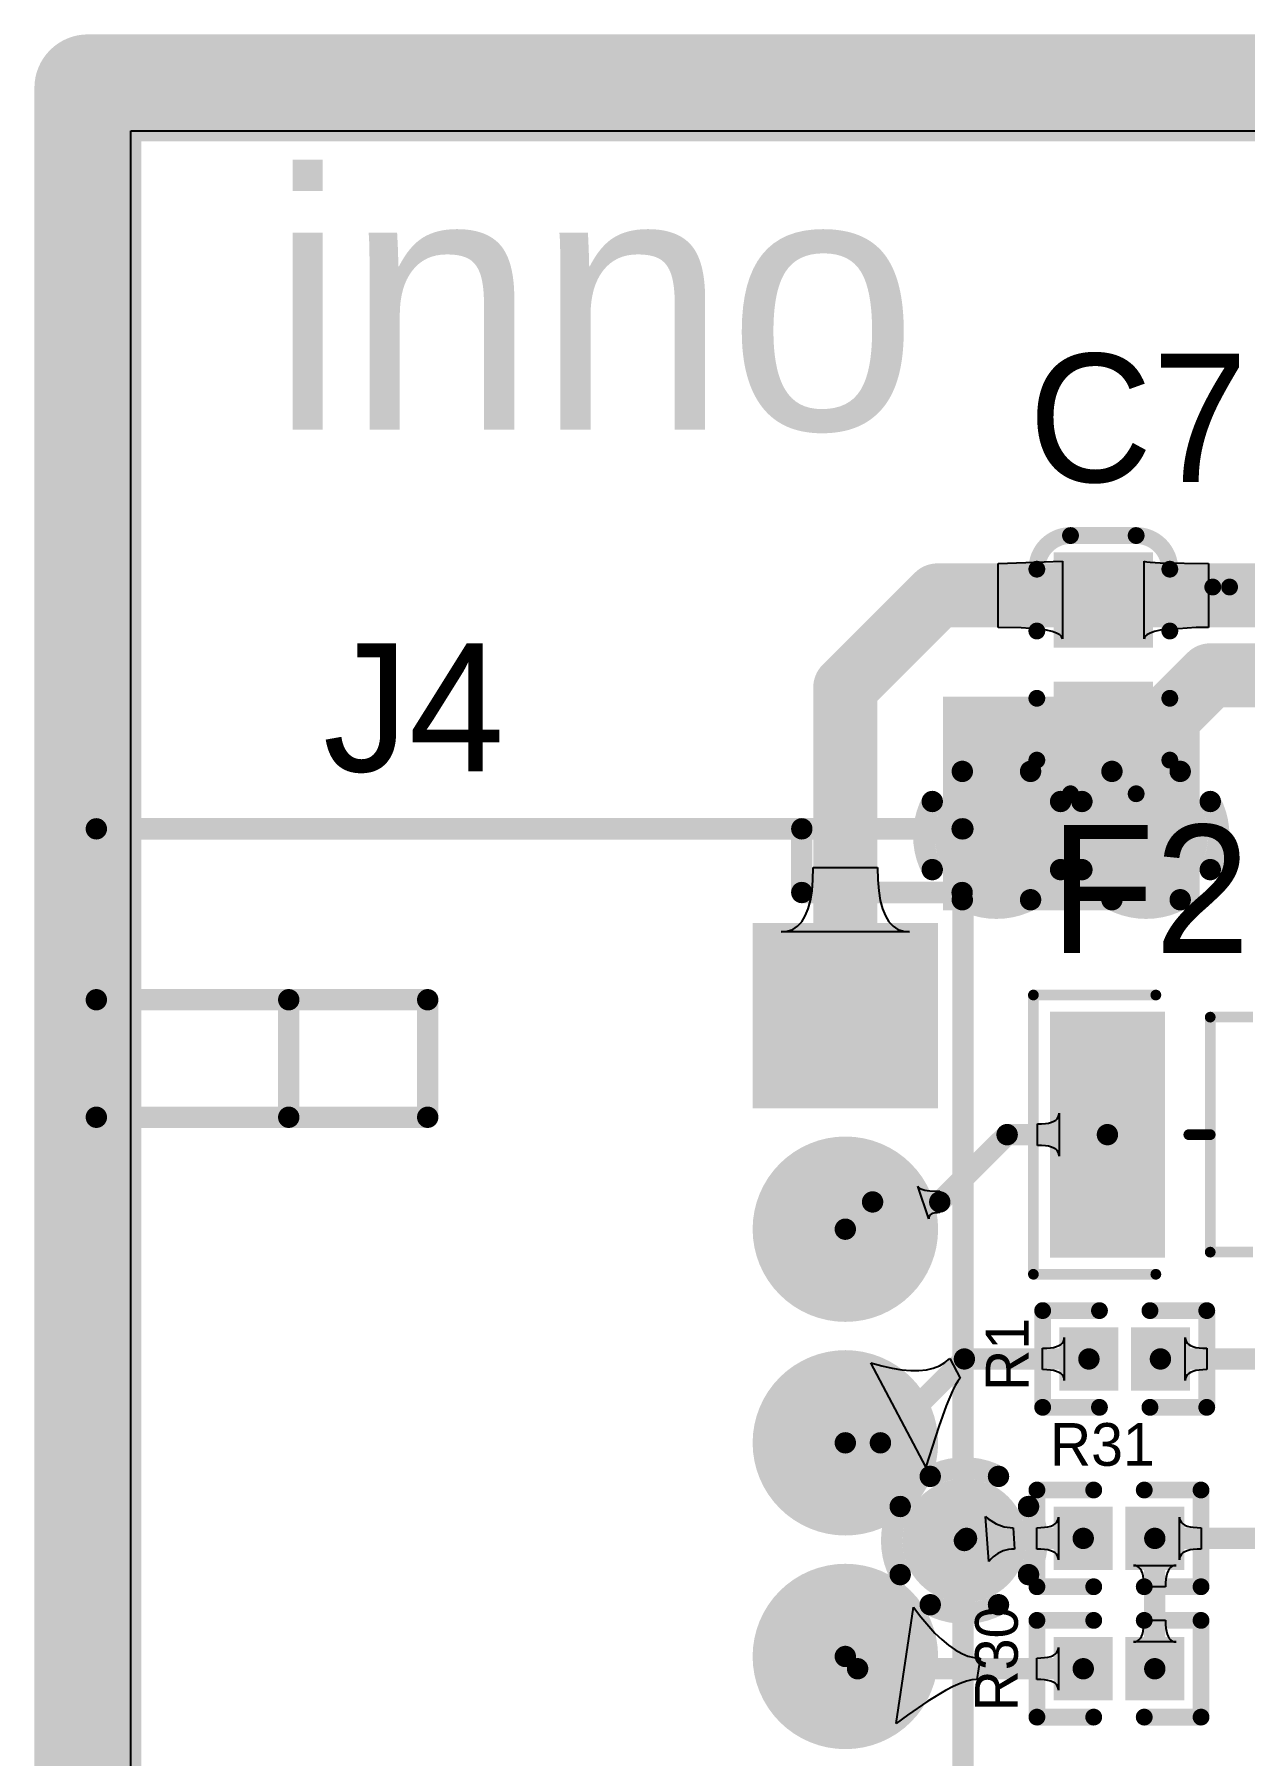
# Model space of a CAD drawing. Header units: millimetres. Extents: x -1 to 102, y -51 to 1.
# Drawn here: x -0.64 to 13.74, y -19.83 to 0.64 of the extents above; entities that cross this region are included whole.
import ezdxf

# ---------------------------------------------------------------- set-up
doc = ezdxf.new("R2010")
doc.units = ezdxf.units.MM
for name, color, linetype in [('BottomLayer', 5, 'Continuous'), ('InternalPlane1', 76, 'Continuous'), ('InternalPlane2', 16, 'Continuous'), ('Mechanical1', 6, 'Continuous'), ('MultiLayer', 9, 'Continuous'), ('TopLayer', 1, 'Continuous'), ('TopOverlay', 2, 'Continuous'), ('TopSolder', 216, 'Continuous')]:
    doc.layers.add(name, color=color, linetype=linetype)

msp = doc.modelspace()

# ---------------------------------------------------------------- linework, layer by layer
at = {"layer": 'BottomLayer'}
for points, const_width in [([(10.604, -8.89, 1), (10.986, -8.89, 1)], 0.381), ([(12.383, -8.89, 1), (12.764, -8.89, 1)], 0.381), ([(8.5, -13.57, 1), (9.5, -13.57, 1)], 1), ([(8.5, -16.11, 1), (9.5, -16.11, 1)], 1), ([(10.223, -17.272, 1), (10.604, -17.272, 1)], 0.381), ([(8.5, -18.65, 1), (9.5, -18.65, 1)], 1)]:
    msp.add_lwpolyline(points, format="xyb", close=True, dxfattribs=dict(at, const_width=const_width))
msp.add_solid([(10, -12.03), (10, -10.03), (8, -12.03), (8, -10.03)], dxfattribs=at)
at = {"layer": 'InternalPlane1'}
for p, q in [((0.51, -49.655), (0.51, -0.51)), ((0.51, -0.51), (99.49, -0.51))]:
    msp.add_line(p, q, dxfattribs=at)
at = {"layer": 'InternalPlane1', "const_width": 1.016}
for points in [[(0, 0), (100, 0)], [(0, -50.165), (0, 0)]]:
    msp.add_lwpolyline(points, dxfattribs=at)
at = {"layer": 'InternalPlane1'}
for points, const_width in [([(-0.254, 0, 1), (0.254, 0, 1)], 0.508), ([(-0.254, 0, 1), (0.254, 0, 1)], 0.508), ([(10.326, -8.127, 1), (10.453, -8.127, 1)], 0.127), ([(11.137, -8.127, 1), (11.264, -8.127, 1)], 0.127), ([(12.104, -8.127, 1), (12.231, -8.127, 1)], 0.127), ([(12.915, -8.127, 1), (13.042, -8.127, 1)], 0.127), ([(9.969, -8.485, 1), (10.096, -8.485, 1)], 0.127), ([(11.494, -8.485, 1), (11.621, -8.485, 1)], 0.127), ([(11.747, -8.485, 1), (11.874, -8.485, 1)], 0.127), ([(13.272, -8.485, 1), (13.399, -8.485, 1)], 0.127), ([(9.969, -9.295, 1), (10.096, -9.295, 1)], 0.127), ([(11.494, -9.295, 1), (11.621, -9.295, 1)], 0.127), ([(11.747, -9.295, 1), (11.874, -9.295, 1)], 0.127), ([(13.272, -9.295, 1), (13.399, -9.295, 1)], 0.127), ([(10.326, -9.653, 1), (10.453, -9.653, 1)], 0.127), ([(11.137, -9.653, 1), (11.264, -9.653, 1)], 0.127), ([(12.104, -9.653, 1), (12.231, -9.653, 1)], 0.127), ([(12.915, -9.653, 1), (13.042, -9.653, 1)], 0.127), ([(8.471, -11.03, 1), (9.529, -11.03, 1)], 1.058), ([(8.471, -13.57, 1), (9.529, -13.57, 1)], 1.058), ([(8.471, -16.11, 1), (9.529, -16.11, 1)], 1.058), ([(9.945, -16.509, 1), (10.072, -16.509, 1)], 0.127), ([(10.756, -16.509, 1), (10.883, -16.509, 1)], 0.127), ([(9.588, -16.867, 1), (9.715, -16.867, 1)], 0.127), ([(11.113, -16.867, 1), (11.24, -16.867, 1)], 0.127), ([(8.471, -18.65, 1), (9.529, -18.65, 1)], 1.058), ([(9.588, -17.677, 1), (9.715, -17.677, 1)], 0.127), ([(11.113, -17.677, 1), (11.24, -17.677, 1)], 0.127), ([(9.945, -18.035, 1), (10.072, -18.035, 1)], 0.127), ([(10.756, -18.035, 1), (10.883, -18.035, 1)], 0.127)]:
    msp.add_lwpolyline(points, format="xyb", close=True, dxfattribs=dict(at, const_width=const_width))
at = {"layer": 'InternalPlane1', "const_width": 0.254}
for points in [[(10.39, -8.127, -0.249328), (11.2, -8.127)], [(12.168, -8.127, -0.249328), (12.978, -8.127)], [(10.032, -9.295, -0.249328), (10.032, -8.485)], [(11.558, -8.485, -0.249328), (11.558, -9.295)], [(11.81, -9.295, -0.249328), (11.81, -8.485)], [(13.336, -8.485, -0.249328), (13.336, -9.295)], [(11.2, -9.653, -0.249328), (10.39, -9.653)], [(12.978, -9.653, -0.249328), (12.168, -9.653)], [(10.009, -16.509, -0.249328), (10.819, -16.509)], [(9.651, -17.677, -0.249328), (9.651, -16.867)], [(11.177, -16.867, -0.249328), (11.177, -17.677)], [(10.819, -18.035, -0.249328), (10.009, -18.035)]]:
    msp.add_lwpolyline(points, format="xyb", dxfattribs=at)
at = {"layer": 'InternalPlane2'}
for p, q in [((0.51, -49.655), (0.51, -0.51)), ((0.51, -0.51), (99.49, -0.51))]:
    msp.add_line(p, q, dxfattribs=at)
at = {"layer": 'InternalPlane2', "const_width": 1.016}
for points in [[(0, 0), (100, 0)], [(0, -50.165), (0, 0)]]:
    msp.add_lwpolyline(points, dxfattribs=at)
at = {"layer": 'InternalPlane2'}
for points, const_width in [([(-0.254, 0, 1), (0.254, 0, 1)], 0.508), ([(-0.254, 0, 1), (0.254, 0, 1)], 0.508), ([(10.427, -8.89, 1), (11.163, -8.89, 1)], 0.737), ([(12.205, -8.89, 1), (12.941, -8.89, 1)], 0.737), ([(8.471, -11.03, 1), (9.529, -11.03, 1)], 1.058), ([(8.471, -13.57, 1), (9.529, -13.57, 1)], 1.058), ([(8.471, -16.11, 1), (9.529, -16.11, 1)], 1.058), ([(10.046, -17.272, 1), (10.782, -17.272, 1)], 0.737), ([(8.471, -18.65, 1), (9.529, -18.65, 1)], 1.058)]:
    msp.add_lwpolyline(points, format="xyb", close=True, dxfattribs=dict(at, const_width=const_width))
at = {"layer": 'Mechanical1', "const_width": 1.27}
for points in [[(0, 0), (10.033, 0)], [(0, -50.165), (0, 0)], [(10.033, 0), (19.05, 0)]]:
    msp.add_lwpolyline(points, dxfattribs=at)
at = {"layer": 'Mechanical1', "const_width": 0.635}
for points in [[(-0.318, 0, 1), (0.318, 0, 1)], [(-0.318, 0, 1), (0.318, 0, 1)], [(9.716, 0, 1), (10.351, 0, 1)], [(9.716, 0, 1), (10.351, 0, 1)]]:
    msp.add_lwpolyline(points, format="xyb", close=True, dxfattribs=at)
at = {"layer": 'MultiLayer'}
for points, const_width in [([(10.604, -8.89, 1), (10.986, -8.89, 1)], 0.381), ([(12.383, -8.89, 1), (12.764, -8.89, 1)], 0.381), ([(8.5, -13.57, 1), (9.5, -13.57, 1)], 1), ([(8.5, -16.11, 1), (9.5, -16.11, 1)], 1), ([(10.223, -17.272, 1), (10.604, -17.272, 1)], 0.381), ([(8.5, -18.65, 1), (9.5, -18.65, 1)], 1)]:
    msp.add_lwpolyline(points, format="xyb", close=True, dxfattribs=dict(at, const_width=const_width))
msp.add_solid([(10, -12.03), (10, -10.03), (8, -12.03), (8, -10.03)], dxfattribs=at)
at = {"layer": 'TopLayer'}
for p, q in [((10.816, -5.654), (11.578, -5.626)), ((10.816, -6.416), (10.816, -5.654)), ((11.578, -5.626), (11.578, -6.55)), ((12.552, -6.55), (12.552, -5.626)), ((12.552, -5.626), (12.56, -5.631)), ((12.56, -5.631), (12.582, -5.636)), ((12.582, -5.636), (12.621, -5.64)), ((12.621, -5.64), (12.742, -5.647)), ((12.742, -5.647), (13.314, -5.654)), ((13.314, -5.654), (13.314, -6.416)), ((11.09, -6.421), (10.816, -6.416)), ((11.304, -6.437), (11.09, -6.421)), ((11.388, -6.449), (11.304, -6.437)), ((11.456, -6.464), (11.388, -6.449)), ((11.509, -6.482), (11.456, -6.464)), ((11.548, -6.502), (11.509, -6.482)), ((11.57, -6.525), (11.548, -6.502)), ((11.578, -6.55), (11.57, -6.525)), ((12.56, -6.525), (12.552, -6.55)), ((12.582, -6.502), (12.56, -6.525)), ((12.621, -6.482), (12.582, -6.502)), ((12.674, -6.464), (12.621, -6.482)), ((12.742, -6.449), (12.674, -6.464)), ((13.169, -6.417), (12.742, -6.449)), ((13.314, -6.416), (13.169, -6.417)), ((8.615, -9.416), (8.619, -9.271)), ((8.619, -9.271), (9.381, -9.271)), ((9.381, -9.271), (9.385, -9.416)), ((8.585, -9.661), (8.604, -9.546)), ((8.604, -9.546), (8.615, -9.416)), ((9.385, -9.416), (9.396, -9.546)), ((9.396, -9.546), (9.415, -9.661)), ((8.524, -9.845), (8.558, -9.761)), ((8.558, -9.761), (8.585, -9.661)), ((9.415, -9.661), (9.442, -9.761)), ((9.442, -9.761), (9.476, -9.845)), ((8.31, -10.028), (8.375, -10.005)), ((8.375, -10.005), (8.432, -9.967)), ((8.432, -9.967), (8.482, -9.914)), ((8.482, -9.914), (8.524, -9.845)), ((9.476, -9.845), (9.518, -9.914)), ((9.518, -9.914), (9.568, -9.967)), ((9.568, -9.967), (9.625, -10.005)), ((9.625, -10.005), (9.69, -10.028)), ((8.238, -10.036), (8.31, -10.028)), ((9.762, -10.036), (8.238, -10.036)), ((9.69, -10.028), (9.762, -10.036)), ((11.476, -12.287), (11.499, -12.273)), ((11.499, -12.273), (11.517, -12.257)), ((11.517, -12.257), (11.53, -12.238)), ((11.53, -12.238), (11.538, -12.216)), ((11.538, -12.216), (11.54, -12.192)), ((11.54, -12.192), (11.54, -12.7)), ((11.283, -12.319), (11.332, -12.318)), ((11.283, -12.573), (11.283, -12.319)), ((11.332, -12.318), (11.376, -12.314)), ((11.376, -12.314), (11.414, -12.308)), ((11.414, -12.308), (11.448, -12.299)), ((11.448, -12.299), (11.476, -12.287)), ((11.332, -12.574), (11.283, -12.573)), ((11.376, -12.578), (11.332, -12.574)), ((11.414, -12.584), (11.376, -12.578)), ((11.448, -12.593), (11.414, -12.584)), ((11.476, -12.605), (11.448, -12.593)), ((11.499, -12.619), (11.476, -12.605)), ((11.517, -12.635), (11.499, -12.619)), ((11.53, -12.654), (11.517, -12.635)), ((11.538, -12.676), (11.53, -12.654)), ((11.54, -12.7), (11.538, -12.676)), ((9.992, -13.447), (9.86, -13.06)), ((9.86, -13.06), (9.869, -13.071)), ((9.869, -13.071), (9.882, -13.081)), ((9.882, -13.081), (9.898, -13.09)), ((9.898, -13.09), (9.919, -13.098)), ((9.919, -13.098), (9.943, -13.105)), ((9.943, -13.105), (9.971, -13.11)), ((9.971, -13.11), (10.003, -13.114)), ((10.003, -13.114), (10.078, -13.119)), ((10.078, -13.119), (10.122, -13.119)), ((10.122, -13.119), (10.122, -13.373)), ((9.995, -13.42), (9.992, -13.433)), ((9.992, -13.433), (9.992, -13.447)), ((10, -13.409), (9.995, -13.42)), ((10.009, -13.4), (10, -13.409)), ((10.02, -13.392), (10.009, -13.4)), ((10.035, -13.385), (10.02, -13.392)), ((10.052, -13.38), (10.035, -13.385)), ((10.072, -13.376), (10.052, -13.38)), ((10.095, -13.374), (10.072, -13.376)), ((10.122, -13.373), (10.095, -13.374)), ((11.559, -14.94), (11.577, -14.924)), ((11.577, -14.924), (11.59, -14.905)), ((11.59, -14.905), (11.598, -14.883)), ((11.598, -14.883), (11.6, -14.859)), ((11.6, -14.859), (11.6, -15.367)), ((13.038, -15.367), (13.038, -14.859)), ((13.038, -14.859), (13.04, -14.883)), ((13.04, -14.883), (13.048, -14.905)), ((13.048, -14.905), (13.061, -14.924)), ((13.061, -14.924), (13.079, -14.94)), ((10.183, -15.155), (10.24, -15.107)), ((10.24, -15.107), (10.364, -15.343)), ((11.343, -14.986), (11.392, -14.985)), ((11.343, -15.24), (11.343, -14.986)), ((11.392, -14.985), (11.436, -14.981)), ((11.436, -14.981), (11.474, -14.975)), ((11.474, -14.975), (11.508, -14.966)), ((11.508, -14.966), (11.536, -14.954)), ((11.536, -14.954), (11.559, -14.94)), ((13.079, -14.94), (13.102, -14.954)), ((13.102, -14.954), (13.13, -14.966)), ((13.13, -14.966), (13.164, -14.975)), ((13.164, -14.975), (13.202, -14.981)), ((13.202, -14.981), (13.246, -14.985)), ((13.246, -14.985), (13.295, -14.986)), ((13.295, -14.986), (13.295, -15.24)), ((9.958, -16.395), (9.304, -15.157)), ((9.304, -15.157), (9.435, -15.196)), ((9.435, -15.196), (9.557, -15.224)), ((9.557, -15.224), (9.67, -15.243)), ((9.67, -15.243), (9.776, -15.252)), ((9.776, -15.252), (9.874, -15.252)), ((9.874, -15.252), (9.963, -15.242)), ((9.963, -15.242), (10.045, -15.223)), ((10.045, -15.223), (10.118, -15.194)), ((10.118, -15.194), (10.183, -15.155)), ((10.364, -15.343), (10.336, -15.377)), ((11.392, -15.241), (11.343, -15.24)), ((11.436, -15.245), (11.392, -15.241)), ((11.474, -15.251), (11.436, -15.245)), ((11.508, -15.26), (11.474, -15.251)), ((11.536, -15.272), (11.508, -15.26)), ((11.559, -15.286), (11.536, -15.272)), ((11.577, -15.302), (11.559, -15.286)), ((11.59, -15.321), (11.577, -15.302)), ((11.598, -15.343), (11.59, -15.321)), ((11.6, -15.367), (11.598, -15.343)), ((13.04, -15.343), (13.038, -15.367)), ((13.048, -15.321), (13.04, -15.343)), ((13.061, -15.302), (13.048, -15.321)), ((13.079, -15.286), (13.061, -15.302)), ((13.102, -15.272), (13.079, -15.286)), ((13.13, -15.26), (13.102, -15.272)), ((13.164, -15.251), (13.13, -15.26)), ((13.202, -15.245), (13.164, -15.251)), ((13.246, -15.241), (13.202, -15.245)), ((13.295, -15.24), (13.246, -15.241)), ((10.272, -15.493), (10.197, -15.672)), ((10.306, -15.427), (10.272, -15.493)), ((10.336, -15.377), (10.306, -15.427)), ((10.197, -15.672), (10.11, -15.914)), ((10.11, -15.914), (9.958, -16.395)), ((10.704, -17.52), (10.667, -16.987)), ((10.667, -16.987), (10.697, -17.012)), ((10.697, -17.012), (10.728, -17.035)), ((10.728, -17.035), (10.759, -17.054)), ((10.759, -17.054), (10.79, -17.072)), ((10.79, -17.072), (10.822, -17.086)), ((10.822, -17.086), (10.855, -17.098)), ((10.855, -17.098), (10.888, -17.107)), ((10.888, -17.107), (10.922, -17.114)), ((10.922, -17.114), (10.957, -17.118)), ((10.957, -17.118), (10.992, -17.119)), ((10.992, -17.119), (11.01, -17.373)), ((11.275, -17.119), (11.324, -17.118)), ((11.275, -17.373), (11.275, -17.119)), ((11.324, -17.118), (11.368, -17.114)), ((11.368, -17.114), (11.406, -17.108)), ((11.406, -17.108), (11.44, -17.099)), ((11.44, -17.099), (11.468, -17.087)), ((11.468, -17.087), (11.491, -17.073)), ((11.491, -17.073), (11.509, -17.057)), ((11.509, -17.057), (11.522, -17.038)), ((11.522, -17.038), (11.53, -17.016)), ((11.53, -17.016), (11.532, -16.992)), ((11.532, -16.992), (11.532, -17.5)), ((12.97, -17.5), (12.97, -16.992)), ((12.97, -16.992), (12.972, -17.016)), ((12.972, -17.016), (12.98, -17.038)), ((12.98, -17.038), (12.993, -17.057)), ((12.993, -17.057), (13.011, -17.073)), ((13.011, -17.073), (13.034, -17.087)), ((13.034, -17.087), (13.062, -17.099)), ((13.062, -17.099), (13.096, -17.108)), ((13.096, -17.108), (13.134, -17.114)), ((13.134, -17.114), (13.178, -17.118)), ((13.178, -17.118), (13.227, -17.119)), ((13.227, -17.119), (13.227, -17.373)), ((10.906, -17.386), (10.874, -17.396)), ((10.94, -17.379), (10.906, -17.386)), ((10.974, -17.374), (10.94, -17.379)), ((11.01, -17.373), (10.974, -17.374)), ((11.324, -17.374), (11.275, -17.373)), ((11.368, -17.378), (11.324, -17.374)), ((11.406, -17.384), (11.368, -17.378)), ((11.44, -17.393), (11.406, -17.384)), ((11.468, -17.405), (11.44, -17.393)), ((13.062, -17.393), (13.034, -17.405)), ((13.096, -17.384), (13.062, -17.393)), ((13.134, -17.378), (13.096, -17.384)), ((13.178, -17.374), (13.134, -17.378)), ((13.227, -17.373), (13.178, -17.374)), ((10.729, -17.492), (10.704, -17.52)), ((10.756, -17.467), (10.729, -17.492)), ((10.784, -17.445), (10.756, -17.467)), ((10.813, -17.426), (10.784, -17.445)), ((10.843, -17.41), (10.813, -17.426)), ((10.874, -17.396), (10.843, -17.41)), ((11.491, -17.419), (11.468, -17.405)), ((11.509, -17.435), (11.491, -17.419)), ((11.522, -17.454), (11.509, -17.435)), ((11.53, -17.476), (11.522, -17.454)), ((11.532, -17.5), (11.53, -17.476)), ((12.446, -17.57), (12.422, -17.568)), ((12.422, -17.568), (12.93, -17.568)), ((12.468, -17.578), (12.446, -17.57)), ((12.487, -17.591), (12.468, -17.578)), ((12.503, -17.609), (12.487, -17.591)), ((12.865, -17.591), (12.849, -17.609)), ((12.884, -17.578), (12.865, -17.591)), ((12.906, -17.57), (12.884, -17.578)), ((12.93, -17.568), (12.906, -17.57)), ((12.972, -17.476), (12.97, -17.5)), ((12.98, -17.454), (12.972, -17.476)), ((12.993, -17.435), (12.98, -17.454)), ((13.011, -17.419), (12.993, -17.435)), ((13.034, -17.405), (13.011, -17.419)), ((12.517, -17.631), (12.503, -17.609)), ((12.529, -17.659), (12.517, -17.631)), ((12.538, -17.692), (12.529, -17.659)), ((12.544, -17.731), (12.538, -17.692)), ((12.548, -17.774), (12.544, -17.731)), ((12.549, -17.822), (12.548, -17.774)), ((12.804, -17.774), (12.803, -17.822)), ((12.808, -17.731), (12.804, -17.774)), ((12.814, -17.692), (12.808, -17.731)), ((12.823, -17.659), (12.814, -17.692)), ((12.835, -17.631), (12.823, -17.659)), ((12.849, -17.609), (12.835, -17.631)), ((12.803, -17.822), (12.549, -17.822)), ((9.604, -19.447), (9.809, -18.062)), ((9.809, -18.062), (9.896, -18.177)), ((9.896, -18.177), (10.065, -18.371)), ((10.065, -18.371), (10.147, -18.45)), ((12.503, -18.436), (12.517, -18.413)), ((12.517, -18.413), (12.529, -18.385)), ((12.529, -18.385), (12.538, -18.351)), ((12.538, -18.351), (12.544, -18.313)), ((12.544, -18.313), (12.548, -18.269)), ((12.548, -18.269), (12.549, -18.22)), ((12.549, -18.22), (12.803, -18.22)), ((12.803, -18.22), (12.804, -18.269)), ((12.804, -18.269), (12.808, -18.313)), ((12.808, -18.313), (12.814, -18.351)), ((12.814, -18.351), (12.823, -18.385)), ((12.823, -18.385), (12.835, -18.413)), ((12.835, -18.413), (12.849, -18.436)), ((10.147, -18.45), (10.227, -18.517)), ((10.227, -18.517), (10.306, -18.572)), ((10.306, -18.572), (10.382, -18.614)), ((10.382, -18.614), (10.456, -18.645)), ((11.491, -18.623), (11.509, -18.607)), ((11.509, -18.607), (11.522, -18.588)), ((11.522, -18.588), (11.53, -18.566)), ((11.53, -18.566), (11.532, -18.542)), ((11.532, -18.542), (11.532, -19.05)), ((12.422, -18.477), (12.446, -18.475)), ((12.93, -18.477), (12.422, -18.477)), ((12.446, -18.475), (12.468, -18.467)), ((12.468, -18.467), (12.487, -18.454)), ((12.487, -18.454), (12.503, -18.436)), ((12.849, -18.436), (12.865, -18.454)), ((12.865, -18.454), (12.884, -18.467)), ((12.884, -18.467), (12.906, -18.475)), ((12.906, -18.475), (12.93, -18.477)), ((10.456, -18.645), (10.529, -18.663)), ((10.529, -18.663), (10.6, -18.669)), ((10.6, -18.669), (10.562, -18.923)), ((11.275, -18.669), (11.324, -18.668)), ((11.275, -18.923), (11.275, -18.669)), ((11.324, -18.668), (11.368, -18.664)), ((11.368, -18.664), (11.406, -18.658)), ((11.406, -18.658), (11.44, -18.649)), ((11.44, -18.649), (11.468, -18.637)), ((11.468, -18.637), (11.491, -18.623)), ((10.281, -19.007), (10.189, -19.054)), ((10.364, -18.97), (10.281, -19.007)), ((10.438, -18.944), (10.364, -18.97)), ((10.504, -18.928), (10.438, -18.944)), ((10.562, -18.923), (10.504, -18.928)), ((11.324, -18.924), (11.275, -18.923)), ((11.368, -18.928), (11.324, -18.924)), ((11.406, -18.934), (11.368, -18.928)), ((11.44, -18.943), (11.406, -18.934)), ((11.468, -18.955), (11.44, -18.943)), ((11.491, -18.969), (11.468, -18.955)), ((11.509, -18.985), (11.491, -18.969)), ((11.522, -19.004), (11.509, -18.985)), ((11.53, -19.026), (11.522, -19.004)), ((11.532, -19.05), (11.53, -19.026)), ((9.981, -19.18), (9.738, -19.347)), ((10.189, -19.054), (9.981, -19.18)), ((9.738, -19.347), (9.604, -19.447))]:
    msp.add_line(p, q, dxfattribs=at)
for points, const_width in [([(9, -7.129), (10.094, -6.035)], 0.762), ([(10.094, -6.035), (14.62, -6.035)], 0.762), ([(9, -11.03), (9, -7.129)], 0.762), ([(12.776, -7.544), (13.335, -6.985)], 0.762), ([(13.335, -6.985), (14.62, -6.985)], 0.762), ([(12.065, -7.628), (12.149, -7.544)], 0.762), ([(12.149, -7.544), (12.776, -7.544)], 0.762), ([(10.122, -13.246), (10.922, -12.446)], 0.254), ([(10.922, -12.446), (12.114, -12.446)], 0.254), ([(9, -13.57), (9.324, -13.246)], 0.254), ([(9.324, -13.246), (10.122, -13.246)], 0.254), ([(9.417, -16.11), (10.414, -15.113)], 0.254), ([(10.414, -15.113), (11.894, -15.113)], 0.254), ([(12.744, -15.113), (14.449, -15.113)], 0.254), ([(9, -16.11), (9.417, -16.11)], 0.254), ([(10.414, -17.272), (10.44, -17.246)], 0.254), ([(10.44, -17.246), (11.826, -17.246)], 0.254), ([(12.676, -17.246), (14.484, -17.246)], 0.254), ([(12.676, -18.796), (12.676, -17.246)], 0.254), ([(9, -18.65), (9.146, -18.796)], 0.254), ([(9.146, -18.796), (11.826, -18.796)], 0.254)]:
    msp.add_lwpolyline(points, dxfattribs=dict(at, const_width=const_width))
for points, const_width in [([(9.904, -6.035, 1), (10.285, -6.035, 1)], 0.381), ([(9.904, -6.035, 1), (10.285, -6.035, 1)], 0.381), ([(8.809, -7.129, 1), (9.19, -7.129, 1)], 0.381), ([(8.809, -7.129, 1), (9.19, -7.129, 1)], 0.381), ([(13.145, -6.985, 1), (13.525, -6.985, 1)], 0.381), ([(13.145, -6.985, 1), (13.525, -6.985, 1)], 0.381), ([(11.874, -7.628, 1), (12.255, -7.628, 1)], 0.381), ([(11.959, -7.544, 1), (12.34, -7.544, 1)], 0.381), ([(11.959, -7.544, 1), (12.34, -7.544, 1)], 0.381), ([(12.585, -7.544, 1), (12.966, -7.544, 1)], 0.381), ([(12.585, -7.544, 1), (12.966, -7.544, 1)], 0.381), ([(10.604, -8.89, 1), (10.986, -8.89, 1)], 0.381), ([(12.383, -8.89, 1), (12.764, -8.89, 1)], 0.381), ([(8.809, -11.03, 1), (9.19, -11.03, 1)], 0.381), ([(10.858, -12.446, 1), (10.986, -12.446, 1)], 0.127), ([(10.858, -12.446, 1), (10.986, -12.446, 1)], 0.127), ([(12.05, -12.446, 1), (12.177, -12.446, 1)], 0.127), ([(8.5, -13.57, 1), (9.5, -13.57, 1)], 1), ([(9.26, -13.246, 1), (9.387, -13.246, 1)], 0.127), ([(9.26, -13.246, 1), (9.387, -13.246, 1)], 0.127), ([(10.058, -13.246, 1), (10.185, -13.246, 1)], 0.127), ([(10.058, -13.246, 1), (10.185, -13.246, 1)], 0.127), ([(8.936, -13.57, 1), (9.063, -13.57, 1)], 0.127), ([(8.5, -16.11, 1), (9.5, -16.11, 1)], 1), ([(10.351, -15.113, 1), (10.477, -15.113, 1)], 0.127), ([(10.351, -15.113, 1), (10.477, -15.113, 1)], 0.127), ([(11.83, -15.113, 1), (11.957, -15.113, 1)], 0.127), ([(12.68, -15.113, 1), (12.807, -15.113, 1)], 0.127), ([(8.936, -16.11, 1), (9.063, -16.11, 1)], 0.127), ([(9.353, -16.11, 1), (9.48, -16.11, 1)], 0.127), ([(9.353, -16.11, 1), (9.48, -16.11, 1)], 0.127), ([(10.223, -17.272, 1), (10.604, -17.272, 1)], 0.381), ([(10.351, -17.272, 1), (10.477, -17.272, 1)], 0.127), ([(10.376, -17.246, 1), (10.503, -17.246, 1)], 0.127), ([(10.376, -17.246, 1), (10.503, -17.246, 1)], 0.127), ([(11.763, -17.246, 1), (11.89, -17.246, 1)], 0.127), ([(12.613, -17.246, 1), (12.74, -17.246, 1)], 0.127), ([(12.613, -17.246, 1), (12.74, -17.246, 1)], 0.127), ([(8.5, -18.65, 1), (9.5, -18.65, 1)], 1), ([(8.936, -18.65, 1), (9.063, -18.65, 1)], 0.127), ([(9.082, -18.796, 1), (9.209, -18.796, 1)], 0.127), ([(9.082, -18.796, 1), (9.209, -18.796, 1)], 0.127), ([(11.763, -18.796, 1), (11.89, -18.796, 1)], 0.127), ([(12.613, -18.796, 1), (12.74, -18.796, 1)], 0.127)]:
    msp.add_lwpolyline(points, format="xyb", close=True, dxfattribs=dict(at, const_width=const_width))
for points in [[(12.555, -6.553), (12.555, -5.623), (11.575, -6.553), (11.575, -5.623)], [(10.16, -9.779), (13.208, -9.779), (10.16, -7.239), (13.208, -7.239)], [(12.555, -8.093), (12.555, -7.163), (11.575, -8.093), (11.575, -7.163)], [(10, -12.03), (10, -10.03), (8, -12.03), (8, -10.03)], [(11.534, -13.806), (12.694, -13.806), (11.534, -11.086), (12.694, -11.086)], [(12.194, -14.788), (11.594, -14.788), (12.194, -15.438), (11.594, -15.438)], [(13.044, -14.788), (12.444, -14.788), (13.044, -15.438), (12.444, -15.438)], [(11.526, -17.571), (12.126, -17.571), (11.526, -16.921), (12.126, -16.921)], [(12.376, -17.571), (12.976, -17.571), (12.376, -16.921), (12.976, -16.921)], [(11.526, -19.121), (12.126, -19.121), (11.526, -18.471), (12.126, -18.471)], [(12.376, -19.121), (12.976, -19.121), (12.376, -18.471), (12.976, -18.471)]]:
    msp.add_solid(points, dxfattribs=at)
at = {"layer": 'TopOverlay', "const_width": 0.2}
for points in [[(11.275, -5.723, -0.414213), (11.675, -5.323)], [(12.455, -5.323, -0.414213), (12.855, -5.723)], [(11.675, -8.393, -0.414213), (11.275, -7.993)], [(12.855, -7.993, -0.414213), (12.455, -8.393)]]:
    msp.add_lwpolyline(points, format="xyb", dxfattribs=at)
at = {"layer": 'TopOverlay'}
for points, const_width in [([(11.675, -5.323), (12.455, -5.323)], 0.2), ([(11.275, -6.458), (11.275, -5.723)], 0.2), ([(12.855, -6.458), (12.855, -5.723)], 0.2), ([(11.275, -7.993), (11.275, -7.258)], 0.2), ([(12.855, -7.993), (12.855, -7.258)], 0.2), ([(11.675, -8.393), (12.455, -8.393)], 0.2), ([(0.1, -8.81), (10.387, -8.81)], 0.254), ([(0.1, -41.19), (0.1, -8.81)], 0.254), ([(8.482, -9.567), (8.482, -8.81)], 0.254), ([(10.397, -41.19), (10.397, -8.81)], 0.254), ([(8.482, -9.567), (10.387, -9.567)], 0.254), ([(0.1, -10.842), (4.037, -10.842)], 0.254), ([(2.386, -12.239), (2.386, -10.842)], 0.254), ([(4.037, -12.239), (4.037, -10.842)], 0.254), ([(11.234, -10.786), (12.689, -10.786)], 0.127), ([(11.234, -14.106), (11.234, -10.786)], 0.127), ([(13.335, -13.843), (13.335, -11.049)], 0.127), ([(13.335, -11.049), (13.843, -11.049)], 0.127), ([(0.1, -12.239), (4.037, -12.239)], 0.254), ([(13.081, -12.446), (13.335, -12.446)], 0.127), ([(13.335, -13.843), (13.843, -13.843)], 0.127), ([(11.234, -14.106), (12.689, -14.106)], 0.127), ([(11.344, -15.688), (11.344, -14.538)], 0.2), ([(11.344, -14.538), (12.019, -14.538)], 0.2), ([(12.619, -14.538), (13.294, -14.538)], 0.2), ([(13.294, -15.688), (13.294, -14.538)], 0.2), ([(11.344, -15.688), (12.019, -15.688)], 0.2), ([(12.619, -15.688), (13.294, -15.688)], 0.2), ([(11.276, -17.821), (11.276, -16.671)], 0.2), ([(11.276, -16.671), (11.951, -16.671)], 0.2), ([(12.551, -16.671), (13.226, -16.671)], 0.2), ([(13.226, -17.821), (13.226, -16.671)], 0.2), ([(11.276, -17.821), (11.951, -17.821)], 0.2), ([(12.551, -17.821), (13.226, -17.821)], 0.2), ([(11.276, -19.371), (11.276, -18.221)], 0.2), ([(11.276, -18.221), (11.951, -18.221)], 0.2), ([(12.551, -18.221), (13.226, -18.221)], 0.2), ([(13.226, -19.371), (13.226, -18.221)], 0.2), ([(11.276, -19.371), (11.951, -19.371)], 0.2), ([(12.551, -19.371), (13.226, -19.371)], 0.2)]:
    msp.add_lwpolyline(points, dxfattribs=dict(at, const_width=const_width))
for points, const_width in [([(11.625, -5.323, 1), (11.725, -5.323, 1)], 0.1), ([(11.625, -5.323, 1), (11.725, -5.323, 1)], 0.1), ([(12.405, -5.323, 1), (12.505, -5.323, 1)], 0.1), ([(12.405, -5.323, 1), (12.505, -5.323, 1)], 0.1), ([(11.225, -5.723, 1), (11.325, -5.723, 1)], 0.1), ([(11.225, -5.723, 1), (11.325, -5.723, 1)], 0.1), ([(12.805, -5.723, 1), (12.905, -5.723, 1)], 0.1), ([(12.805, -5.723, 1), (12.905, -5.723, 1)], 0.1), ([(13.565, -5.935, 1), (13.365, -5.935, 1)], 0.2), ([(13.315, -5.935, 1), (13.415, -5.935, 1)], 0.1), ([(13.515, -5.935, 1), (13.615, -5.935, 1)], 0.1), ([(11.225, -6.458, 1), (11.325, -6.458, 1)], 0.1), ([(12.805, -6.458, 1), (12.905, -6.458, 1)], 0.1), ([(11.225, -7.258, 1), (11.325, -7.258, 1)], 0.1), ([(12.805, -7.258, 1), (12.905, -7.258, 1)], 0.1), ([(11.225, -7.993, 1), (11.325, -7.993, 1)], 0.1), ([(11.225, -7.993, 1), (11.325, -7.993, 1)], 0.1), ([(12.805, -7.993, 1), (12.905, -7.993, 1)], 0.1), ([(12.805, -7.993, 1), (12.905, -7.993, 1)], 0.1), ([(11.625, -8.393, 1), (11.725, -8.393, 1)], 0.1), ([(11.625, -8.393, 1), (11.725, -8.393, 1)], 0.1), ([(12.405, -8.393, 1), (12.505, -8.393, 1)], 0.1), ([(12.405, -8.393, 1), (12.505, -8.393, 1)], 0.1), ([(0.037, -8.81, 1), (0.164, -8.81, 1)], 0.127), ([(0.037, -8.81, 1), (0.164, -8.81, 1)], 0.127), ([(8.419, -8.81, 1), (8.546, -8.81, 1)], 0.127), ([(10.324, -8.81, 1), (10.451, -8.81, 1)], 0.127), ([(10.333, -8.81, 1), (10.46, -8.81, 1)], 0.127), ([(8.419, -9.567, 1), (8.546, -9.567, 1)], 0.127), ([(8.419, -9.567, 1), (8.546, -9.567, 1)], 0.127), ([(10.324, -9.567, 1), (10.451, -9.567, 1)], 0.127), ([(0.037, -10.842, 1), (0.164, -10.842, 1)], 0.127), ([(2.323, -10.842, 1), (2.45, -10.842, 1)], 0.127), ([(3.974, -10.842, 1), (4.101, -10.842, 1)], 0.127), ([(3.974, -10.842, 1), (4.101, -10.842, 1)], 0.127), ([(11.202, -10.786, 1), (11.266, -10.786, 1)], 0.0635), ([(11.202, -10.786, 1), (11.266, -10.786, 1)], 0.0635), ([(12.657, -10.786, 1), (12.721, -10.786, 1)], 0.0635), ([(13.303, -11.049, 1), (13.367, -11.049, 1)], 0.0635), ([(13.303, -11.049, 1), (13.367, -11.049, 1)], 0.0635), ([(0.037, -12.239, 1), (0.164, -12.239, 1)], 0.127), ([(2.323, -12.239, 1), (2.45, -12.239, 1)], 0.127), ([(3.974, -12.239, 1), (4.101, -12.239, 1)], 0.127), ([(3.974, -12.239, 1), (4.101, -12.239, 1)], 0.127), ([(13.049, -12.446, 1), (13.113, -12.446, 1)], 0.0635), ([(13.303, -12.446, 1), (13.367, -12.446, 1)], 0.0635), ([(13.303, -13.843, 1), (13.367, -13.843, 1)], 0.0635), ([(13.303, -13.843, 1), (13.367, -13.843, 1)], 0.0635), ([(11.202, -14.106, 1), (11.266, -14.106, 1)], 0.0635), ([(11.202, -14.106, 1), (11.266, -14.106, 1)], 0.0635), ([(12.657, -14.106, 1), (12.721, -14.106, 1)], 0.0635), ([(11.294, -14.538, 1), (11.394, -14.538, 1)], 0.1), ([(11.294, -14.538, 1), (11.394, -14.538, 1)], 0.1), ([(11.969, -14.538, 1), (12.069, -14.538, 1)], 0.1), ([(12.569, -14.538, 1), (12.669, -14.538, 1)], 0.1), ([(13.244, -14.538, 1), (13.344, -14.538, 1)], 0.1), ([(13.244, -14.538, 1), (13.344, -14.538, 1)], 0.1), ([(11.294, -15.688, 1), (11.394, -15.688, 1)], 0.1), ([(11.294, -15.688, 1), (11.394, -15.688, 1)], 0.1), ([(11.969, -15.688, 1), (12.069, -15.688, 1)], 0.1), ([(12.569, -15.688, 1), (12.669, -15.688, 1)], 0.1), ([(13.244, -15.688, 1), (13.344, -15.688, 1)], 0.1), ([(13.244, -15.688, 1), (13.344, -15.688, 1)], 0.1), ([(11.226, -16.671, 1), (11.326, -16.671, 1)], 0.1), ([(11.226, -16.671, 1), (11.326, -16.671, 1)], 0.1), ([(11.901, -16.671, 1), (12.001, -16.671, 1)], 0.1), ([(12.501, -16.671, 1), (12.601, -16.671, 1)], 0.1), ([(13.176, -16.671, 1), (13.276, -16.671, 1)], 0.1), ([(13.176, -16.671, 1), (13.276, -16.671, 1)], 0.1), ([(11.226, -17.821, 1), (11.326, -17.821, 1)], 0.1), ([(11.226, -17.821, 1), (11.326, -17.821, 1)], 0.1), ([(11.901, -17.821, 1), (12.001, -17.821, 1)], 0.1), ([(12.501, -17.821, 1), (12.601, -17.821, 1)], 0.1), ([(13.176, -17.821, 1), (13.276, -17.821, 1)], 0.1), ([(13.176, -17.821, 1), (13.276, -17.821, 1)], 0.1), ([(11.226, -18.221, 1), (11.326, -18.221, 1)], 0.1), ([(11.226, -18.221, 1), (11.326, -18.221, 1)], 0.1), ([(11.901, -18.221, 1), (12.001, -18.221, 1)], 0.1), ([(12.501, -18.221, 1), (12.601, -18.221, 1)], 0.1), ([(13.176, -18.221, 1), (13.276, -18.221, 1)], 0.1), ([(13.176, -18.221, 1), (13.276, -18.221, 1)], 0.1), ([(11.226, -19.371, 1), (11.326, -19.371, 1)], 0.1), ([(11.226, -19.371, 1), (11.326, -19.371, 1)], 0.1), ([(11.901, -19.371, 1), (12.001, -19.371, 1)], 0.1), ([(12.501, -19.371, 1), (12.601, -19.371, 1)], 0.1), ([(13.176, -19.371, 1), (13.276, -19.371, 1)], 0.1), ([(13.176, -19.371, 1), (13.276, -19.371, 1)], 0.1)]:
    msp.add_lwpolyline(points, format="xyb", close=True, dxfattribs=dict(at, const_width=const_width))
at = {"layer": 'TopSolder'}
for points, const_width in [([(10.554, -8.89, 1), (11.036, -8.89, 1)], 0.483), ([(12.332, -8.89, 1), (12.814, -8.89, 1)], 0.483), ([(8.449, -13.57, 1), (9.551, -13.57, 1)], 1.102), ([(8.449, -16.11, 1), (9.551, -16.11, 1)], 1.102), ([(10.173, -17.272, 1), (10.655, -17.272, 1)], 0.483), ([(8.449, -18.65, 1), (9.551, -18.65, 1)], 1.102)]:
    msp.add_lwpolyline(points, format="xyb", close=True, dxfattribs=dict(at, const_width=const_width))
for points in [[(12.657, -6.655), (12.657, -5.521), (11.473, -6.655), (11.473, -5.521)], [(12.657, -8.195), (12.657, -7.061), (11.473, -8.195), (11.473, -7.061)], [(10.102, -12.132), (10.102, -9.928), (7.898, -12.132), (7.898, -9.928)], [(11.432, -13.908), (12.796, -13.908), (11.432, -10.984), (12.796, -10.984)], [(12.245, -14.737), (11.543, -14.737), (12.245, -15.489), (11.543, -15.489)], [(13.095, -14.737), (12.393, -14.737), (13.095, -15.489), (12.393, -15.489)], [(11.475, -17.622), (12.177, -17.622), (11.475, -16.87), (12.177, -16.87)], [(12.325, -17.622), (13.027, -17.622), (12.325, -16.87), (13.027, -16.87)], [(11.475, -19.172), (12.177, -19.172), (11.475, -18.42), (12.177, -18.42)], [(12.325, -19.172), (13.027, -19.172), (12.325, -18.42), (13.027, -18.42)]]:
    msp.add_solid(points, dxfattribs=at)

# ---------------------------------------------------------------- texts
at = {"layer": 'TopOverlay'}
for s, height, rotation, p in [('inno', 3.048, 360, (2.159, -4.064)), ('R1', 0.508, 90, (11.176, -15.494)), ('R30', 0.508, 90, (11.049, -19.304))]:
    msp.add_text(s, height=height, rotation=rotation, dxfattribs=at).set_placement(p)
for s, height, p in [('C7', 1.524, (11.176, -4.686)), ('J4', 1.524, (2.794, -8.128)), ('F2', 1.524, (11.43, -10.287)), ('R31', 0.508, (11.43, -16.383))]:
    msp.add_text(s, height=height, dxfattribs=at).set_placement(p)

doc.saveas('drawing.dxf')
